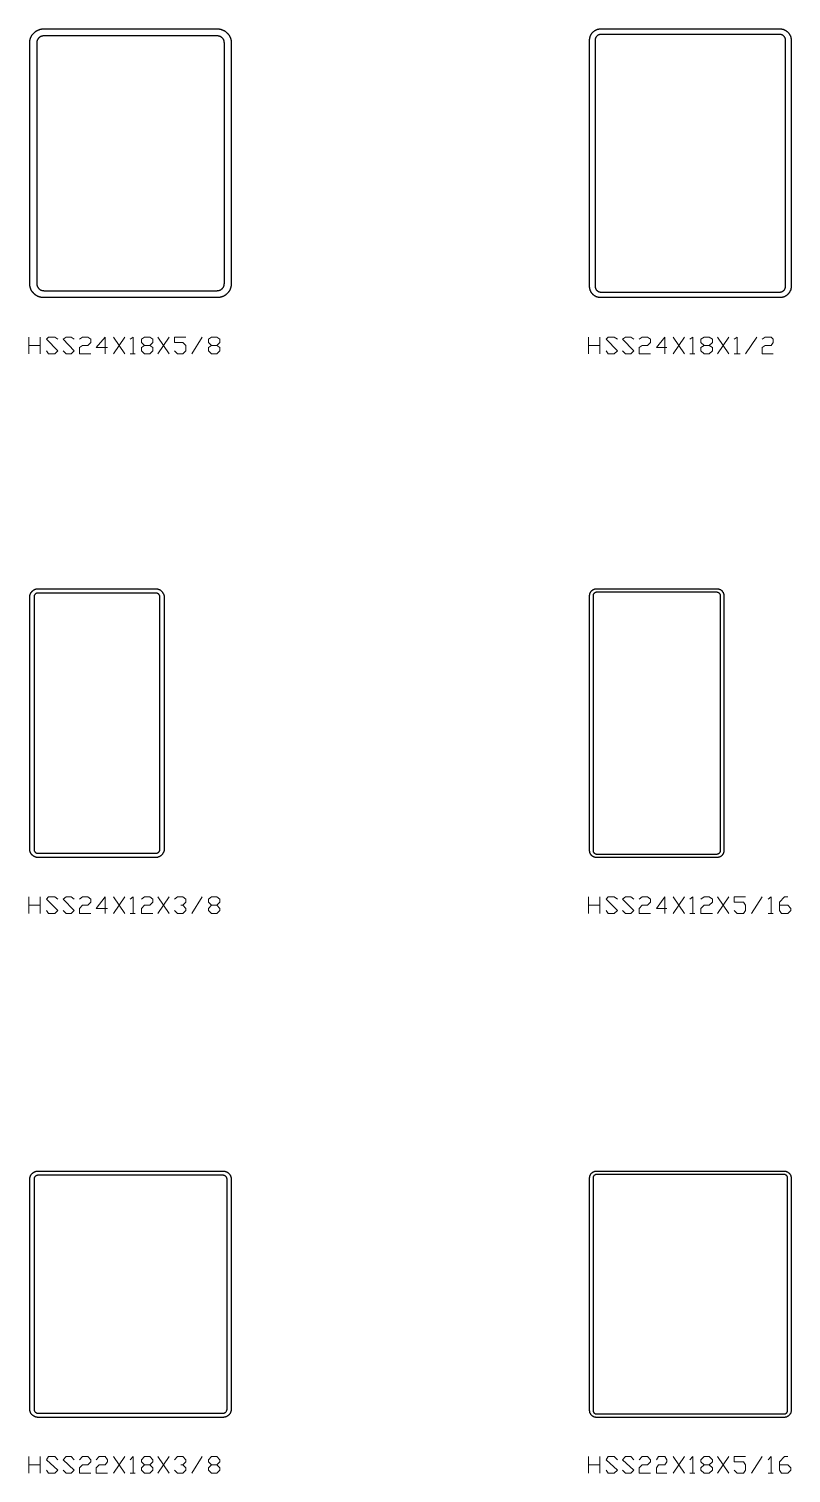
# Model space of a CAD drawing. Header units: inches. Extents: x 0 to 975, y -1305 to 34.
# Drawn here: x 749.9 to 818, y -105 to 24 of the extents above; entities that cross this region are included whole.
import ezdxf

# ---------------------------------------------------------------- set-up
doc = ezdxf.new("R2010")
doc.units = ezdxf.units.IN
doc.header["$MEASUREMENT"] = 0
doc.layers.add('AISC_STEEL', color=7, linetype='Continuous')

msp = doc.modelspace()

# ---------------------------------------------------------------- linework, layer by layer
at = {"color": 3, "lineweight": 0}
for p, q in [((749.92, -5.01), (749.92, -3.54)), ((750.94, -3.54), (750.94, -5.01)), ((757.48, -3.54), (758.5, -5.01)), ((757.48, -5.01), (758.5, -3.54)), ((761.45, -3.54), (762.46, -5.01)), ((761.45, -5.01), (762.46, -3.54)), ((764.49, -5.01), (765.41, -3.54)), ((799.9, -5.01), (799.9, -3.54)), ((800.92, -3.54), (800.92, -5.01)), ((807.47, -3.54), (808.48, -5.01)), ((807.47, -5.01), (808.48, -3.54)), ((811.43, -3.54), (812.44, -5.01)), ((811.43, -5.01), (812.44, -3.54)), ((813.92, -5.01), (814.93, -3.54)), ((749.92, -4.28), (750.94, -4.28)), ((758.96, -5.01), (759.42, -5.01)), ((799.9, -4.28), (800.92, -4.28)), ((808.94, -5.01), (809.4, -5.01)), ((812.91, -5.01), (813.46, -5.01)), ((749.92, -55), (749.92, -53.52)), ((750.94, -53.52), (750.94, -55)), ((757.48, -53.52), (758.5, -55)), ((757.48, -55), (758.5, -53.52)), ((761.45, -53.52), (762.46, -55)), ((761.45, -55), (762.46, -53.52)), ((764.49, -55), (765.41, -53.52)), ((799.9, -55), (799.9, -53.52)), ((800.92, -53.52), (800.92, -55)), ((807.47, -53.52), (808.48, -55)), ((807.47, -55), (808.48, -53.52)), ((811.43, -53.52), (812.44, -55)), ((811.43, -55), (812.44, -53.52)), ((814.47, -55), (815.4, -53.52)), ((749.92, -54.26), (750.94, -54.26)), ((758.96, -55), (759.42, -55)), ((799.9, -54.26), (800.92, -54.26)), ((808.94, -55), (809.4, -55)), ((815.95, -55), (816.41, -55)), ((749.92, -104.98), (749.92, -103.5)), ((749.92, -104.24), (750.94, -104.24)), ((750.94, -103.5), (750.94, -104.98)), ((757.48, -103.5), (758.5, -104.98)), ((757.48, -104.98), (758.5, -103.5)), ((761.45, -103.5), (762.46, -104.98)), ((761.45, -104.98), (762.46, -103.5)), ((764.49, -104.98), (765.41, -103.5)), ((799.9, -104.98), (799.9, -103.5)), ((799.9, -104.24), (800.92, -104.24)), ((800.92, -103.5), (800.92, -104.98)), ((807.47, -103.5), (808.48, -104.98)), ((807.47, -104.98), (808.48, -103.5)), ((811.43, -103.5), (812.44, -104.98)), ((811.43, -104.98), (812.44, -103.5)), ((814.47, -104.98), (815.4, -103.5)), ((758.96, -104.98), (759.42, -104.98)), ((808.94, -104.98), (809.4, -104.98)), ((815.95, -104.98), (816.41, -104.98))]:
    msp.add_line(p, q, dxfattribs=at)
for points in [[(751.49, -4.74), (751.67, -5.01), (752.23, -5.01), (752.5, -4.74), (751.49, -3.72), (751.67, -3.54), (752.23, -3.54), (752.5, -3.72)], [(752.97, -4.74), (753.24, -5.01), (753.7, -5.01), (753.98, -4.74), (752.97, -3.72), (753.24, -3.54), (753.7, -3.54), (753.98, -3.72)], [(754.44, -3.72), (754.72, -3.54), (755.18, -3.54), (755.45, -3.72), (755.45, -4), (755.18, -4.28), (754.72, -4.28), (754.44, -4.46), (754.44, -5.01), (755.45, -5.01)], [(756.93, -4.46), (755.92, -4.46), (756.75, -3.54), (756.75, -5.01)], [(758.96, -3.72), (759.24, -3.54), (759.24, -5.01)], [(760.71, -4.28), (760.99, -4.46), (760.99, -4.74), (760.71, -5.01), (760.25, -5.01), (759.97, -4.74), (759.97, -4.46), (760.25, -4.28), (760.71, -4.28), (760.99, -4), (760.99, -3.72), (760.71, -3.54), (760.25, -3.54), (759.97, -3.72), (759.97, -4), (760.25, -4.28)], [(762.92, -4.74), (763.2, -5.01), (763.66, -5.01), (763.94, -4.74), (763.94, -4.28), (763.66, -4), (762.92, -4), (762.92, -3.54), (763.94, -3.54)], [(766.71, -4.28), (766.98, -4.46), (766.98, -4.74), (766.71, -5.01), (766.24, -5.01), (765.97, -4.74), (765.97, -4.46), (766.24, -4.28), (766.71, -4.28), (766.98, -4), (766.98, -3.72), (766.71, -3.54), (766.24, -3.54), (765.97, -3.72), (765.97, -4), (766.24, -4.28)], [(801.47, -4.74), (801.66, -5.01), (802.21, -5.01), (802.49, -4.74), (801.47, -3.72), (801.66, -3.54), (802.21, -3.54), (802.49, -3.72)], [(802.95, -4.74), (803.22, -5.01), (803.68, -5.01), (803.96, -4.74), (802.95, -3.72), (803.22, -3.54), (803.68, -3.54), (803.96, -3.72)], [(804.42, -3.72), (804.7, -3.54), (805.16, -3.54), (805.44, -3.72), (805.44, -4), (805.16, -4.28), (804.7, -4.28), (804.42, -4.46), (804.42, -5.01), (805.44, -5.01)], [(806.91, -4.46), (805.99, -4.46), (806.73, -3.54), (806.73, -5.01)], [(808.94, -3.72), (809.22, -3.54), (809.22, -5.01)], [(810.69, -4.28), (810.97, -4.46), (810.97, -4.74), (810.69, -5.01), (810.23, -5.01), (809.95, -4.74), (809.95, -4.46), (810.23, -4.28), (810.69, -4.28), (810.97, -4), (810.97, -3.72), (810.69, -3.54), (810.23, -3.54), (809.95, -3.72), (809.95, -4), (810.23, -4.28)], [(812.91, -3.72), (813.18, -3.54), (813.18, -5.01)], [(815.4, -3.72), (815.67, -3.54), (816.23, -3.54), (816.41, -3.72), (816.41, -4), (816.23, -4.28), (815.67, -4.28), (815.4, -4.46), (815.4, -5.01), (816.41, -5.01)], [(751.49, -54.72), (751.67, -55), (752.23, -55), (752.5, -54.72), (751.49, -53.71), (751.67, -53.52), (752.23, -53.52), (752.5, -53.71)], [(752.97, -54.72), (753.24, -55), (753.7, -55), (753.98, -54.72), (752.97, -53.71), (753.24, -53.52), (753.7, -53.52), (753.98, -53.71)], [(754.44, -53.71), (754.72, -53.52), (755.18, -53.52), (755.45, -53.71), (755.45, -53.98), (755.18, -54.26), (754.72, -54.26), (754.44, -54.54), (754.44, -55), (755.45, -55)], [(756.93, -54.54), (755.92, -54.54), (756.75, -53.52), (756.75, -55)], [(758.96, -53.71), (759.24, -53.52), (759.24, -55)], [(759.97, -53.71), (760.25, -53.52), (760.71, -53.52), (760.99, -53.71), (760.99, -53.98), (760.71, -54.26), (760.25, -54.26), (759.97, -54.54), (759.97, -55), (760.99, -55)], [(762.92, -53.71), (763.2, -53.52), (763.66, -53.52), (763.94, -53.71), (763.94, -53.98), (763.66, -54.26), (763.48, -54.26)], [(766.71, -54.26), (766.98, -54.54), (766.98, -54.72), (766.71, -55), (766.24, -55), (765.97, -54.72), (765.97, -54.54), (766.24, -54.26), (766.71, -54.26), (766.98, -53.98), (766.98, -53.71), (766.71, -53.52), (766.24, -53.52), (765.97, -53.71), (765.97, -53.98), (766.24, -54.26)], [(801.47, -54.72), (801.66, -55), (802.21, -55), (802.49, -54.72), (801.47, -53.71), (801.66, -53.52), (802.21, -53.52), (802.49, -53.71)], [(802.95, -54.72), (803.22, -55), (803.68, -55), (803.96, -54.72), (802.95, -53.71), (803.22, -53.52), (803.68, -53.52), (803.96, -53.71)], [(804.42, -53.71), (804.7, -53.52), (805.16, -53.52), (805.44, -53.71), (805.44, -53.98), (805.16, -54.26), (804.7, -54.26), (804.42, -54.54), (804.42, -55), (805.44, -55)], [(806.91, -54.54), (805.99, -54.54), (806.73, -53.52), (806.73, -55)], [(808.94, -53.71), (809.22, -53.52), (809.22, -55)], [(809.95, -53.71), (810.23, -53.52), (810.69, -53.52), (810.97, -53.71), (810.97, -53.98), (810.69, -54.26), (810.23, -54.26), (809.95, -54.54), (809.95, -55), (810.97, -55)], [(812.91, -54.72), (813.18, -55), (813.74, -55), (813.92, -54.72), (813.92, -54.26), (813.74, -53.98), (812.91, -53.98), (812.91, -53.52), (813.92, -53.52)], [(815.95, -53.71), (816.23, -53.52), (816.23, -55)], [(816.96, -54.26), (817.7, -54.26), (817.98, -54.54), (817.98, -54.72), (817.7, -55), (817.15, -55), (816.96, -54.72), (816.96, -53.98), (817.42, -53.52), (817.7, -53.52)], [(763.66, -54.26), (763.94, -54.54), (763.94, -54.72), (763.66, -55), (763.2, -55), (762.92, -54.72)], [(751.49, -104.7), (751.67, -104.98), (752.23, -104.98), (752.5, -104.7), (751.49, -103.78), (751.67, -103.5), (752.23, -103.5), (752.5, -103.78)], [(752.97, -104.7), (753.24, -104.98), (753.7, -104.98), (753.98, -104.7), (752.97, -103.78), (753.24, -103.5), (753.7, -103.5), (753.98, -103.78)], [(754.44, -103.78), (754.72, -103.5), (755.18, -103.5), (755.45, -103.78), (755.45, -103.96), (755.18, -104.24), (754.72, -104.24), (754.44, -104.52), (754.44, -104.98), (755.45, -104.98)], [(755.92, -103.78), (756.19, -103.5), (756.75, -103.5), (756.93, -103.78), (756.93, -103.96), (756.75, -104.24), (756.19, -104.24), (755.92, -104.52), (755.92, -104.98), (756.93, -104.98)], [(758.96, -103.78), (759.24, -103.5), (759.24, -104.98)], [(760.71, -104.24), (760.99, -104.52), (760.99, -104.7), (760.71, -104.98), (760.25, -104.98), (759.97, -104.7), (759.97, -104.52), (760.25, -104.24), (760.71, -104.24), (760.99, -103.96), (760.99, -103.78), (760.71, -103.5), (760.25, -103.5), (759.97, -103.78), (759.97, -103.96), (760.25, -104.24)], [(762.92, -103.78), (763.2, -103.5), (763.66, -103.5), (763.94, -103.78), (763.94, -103.96), (763.66, -104.24), (763.48, -104.24)], [(763.66, -104.24), (763.94, -104.52), (763.94, -104.7), (763.66, -104.98), (763.2, -104.98), (762.92, -104.7)], [(766.71, -104.24), (766.98, -104.52), (766.98, -104.7), (766.71, -104.98), (766.24, -104.98), (765.97, -104.7), (765.97, -104.52), (766.24, -104.24), (766.71, -104.24), (766.98, -103.96), (766.98, -103.78), (766.71, -103.5), (766.24, -103.5), (765.97, -103.78), (765.97, -103.96), (766.24, -104.24)], [(801.47, -104.7), (801.66, -104.98), (802.21, -104.98), (802.49, -104.7), (801.47, -103.78), (801.66, -103.5), (802.21, -103.5), (802.49, -103.78)], [(802.95, -104.7), (803.22, -104.98), (803.68, -104.98), (803.96, -104.7), (802.95, -103.78), (803.22, -103.5), (803.68, -103.5), (803.96, -103.78)], [(804.42, -103.78), (804.7, -103.5), (805.16, -103.5), (805.44, -103.78), (805.44, -103.96), (805.16, -104.24), (804.7, -104.24), (804.42, -104.52), (804.42, -104.98), (805.44, -104.98)], [(805.99, -103.78), (806.17, -103.5), (806.73, -103.5), (806.91, -103.78), (806.91, -103.96), (806.73, -104.24), (806.17, -104.24), (805.99, -104.52), (805.99, -104.98), (806.91, -104.98)], [(808.94, -103.78), (809.22, -103.5), (809.22, -104.98)], [(810.69, -104.24), (810.97, -104.52), (810.97, -104.7), (810.69, -104.98), (810.23, -104.98), (809.95, -104.7), (809.95, -104.52), (810.23, -104.24), (810.69, -104.24), (810.97, -103.96), (810.97, -103.78), (810.69, -103.5), (810.23, -103.5), (809.95, -103.78), (809.95, -103.96), (810.23, -104.24)], [(812.91, -104.7), (813.18, -104.98), (813.74, -104.98), (813.92, -104.7), (813.92, -104.24), (813.74, -103.96), (812.91, -103.96), (812.91, -103.5), (813.92, -103.5)], [(815.95, -103.78), (816.23, -103.5), (816.23, -104.98)], [(816.96, -104.24), (817.7, -104.24), (817.98, -104.52), (817.98, -104.7), (817.7, -104.98), (817.15, -104.98), (816.96, -104.7), (816.96, -103.96), (817.42, -103.5), (817.7, -103.5)]]:
    msp.add_lwpolyline(points, dxfattribs=at)
at = {"layer": 'AISC_STEEL'}
for points in [[(766.75, 24), (766.78, 24), (766.81, 24), (766.84, 24), (766.87, 23.99), (766.9, 23.99), (766.93, 23.99), (766.96, 23.98), (766.99, 23.98), (767.02, 23.97), (767.04, 23.96), (767.07, 23.96), (767.1, 23.95), (767.13, 23.94), (767.16, 23.93), (767.19, 23.92), (767.21, 23.91), (767.24, 23.9), (767.27, 23.89), (767.3, 23.87), (767.32, 23.86), (767.35, 23.85), (767.38, 23.83), (767.4, 23.82), (767.43, 23.8), (767.45, 23.79), (767.48, 23.77), (767.5, 23.75), (767.52, 23.73), (767.55, 23.71), (767.57, 23.69), (767.59, 23.67), (767.61, 23.65), (767.63, 23.63), (767.65, 23.61), (767.67, 23.59), (767.69, 23.57), (767.71, 23.55), (767.73, 23.52), (767.75, 23.5), (767.77, 23.48), (767.79, 23.45), (767.8, 23.43), (767.82, 23.4), (767.83, 23.38), (767.85, 23.35), (767.86, 23.32), (767.87, 23.3), (767.89, 23.27), (767.9, 23.24), (767.91, 23.21), (767.92, 23.19), (767.93, 23.16), (767.94, 23.13), (767.95, 23.1), (767.96, 23.07), (767.96, 23.04), (767.97, 23.02), (767.98, 22.99), (767.98, 22.96), (767.99, 22.93), (767.99, 22.9), (767.99, 22.87), (768, 22.84), (768, 22.81), (768, 22.78), (768, 22.75), (768, 1.25), (768, 1.22), (768, 1.19), (768, 1.16), (767.99, 1.13), (767.99, 1.1), (767.99, 1.07), (767.98, 1.04), (767.98, 1.01), (767.97, 0.98), (767.96, 0.96), (767.96, 0.93), (767.95, 0.9), (767.94, 0.87), (767.93, 0.84), (767.92, 0.81), (767.91, 0.79), (767.9, 0.76), (767.89, 0.73), (767.87, 0.7), (767.86, 0.68), (767.85, 0.65), (767.83, 0.62), (767.82, 0.6), (767.8, 0.57), (767.79, 0.55), (767.77, 0.52), (767.75, 0.5), (767.73, 0.48), (767.71, 0.45), (767.69, 0.43), (767.67, 0.41), (767.65, 0.39), (767.63, 0.37), (767.61, 0.35), (767.59, 0.33), (767.57, 0.31), (767.55, 0.29), (767.52, 0.27), (767.5, 0.25), (767.48, 0.23), (767.45, 0.21), (767.43, 0.2), (767.4, 0.18), (767.38, 0.17), (767.35, 0.15), (767.32, 0.14), (767.3, 0.13), (767.27, 0.11), (767.24, 0.1), (767.21, 0.09), (767.19, 0.08), (767.16, 0.07), (767.13, 0.06), (767.1, 0.05), (767.07, 0.04), (767.04, 0.04), (767.02, 0.03), (766.99, 0.02), (766.96, 0.02), (766.93, 0.01), (766.9, 0.01), (766.87, 0.01), (766.84, 0), (766.81, 0), (766.78, 0), (766.75, 0), (751.25, 0), (751.22, 0), (751.19, 0), (751.16, 0), (751.13, 0.01), (751.1, 0.01), (751.07, 0.01), (751.04, 0.02), (751.01, 0.02), (750.98, 0.03), (750.96, 0.04), (750.93, 0.04), (750.9, 0.05), (750.87, 0.06), (750.84, 0.07), (750.81, 0.08), (750.79, 0.09), (750.76, 0.1), (750.73, 0.11), (750.7, 0.13), (750.68, 0.14), (750.65, 0.15), (750.62, 0.17), (750.6, 0.18), (750.57, 0.2), (750.55, 0.21), (750.52, 0.23), (750.5, 0.25), (750.48, 0.27), (750.45, 0.29), (750.43, 0.31), (750.41, 0.33), (750.39, 0.35), (750.37, 0.37), (750.35, 0.39), (750.33, 0.41), (750.31, 0.43), (750.29, 0.45), (750.27, 0.48), (750.25, 0.5), (750.23, 0.52), (750.21, 0.55), (750.2, 0.57), (750.18, 0.6), (750.17, 0.62), (750.15, 0.65), (750.14, 0.68), (750.13, 0.7), (750.11, 0.73), (750.1, 0.76), (750.09, 0.79), (750.08, 0.81), (750.07, 0.84), (750.06, 0.87), (750.05, 0.9), (750.04, 0.93), (750.04, 0.96), (750.03, 0.98), (750.02, 1.01), (750.02, 1.04), (750.01, 1.07), (750.01, 1.1), (750.01, 1.13), (750, 1.16), (750, 1.19), (750, 1.22), (750, 1.25), (750, 22.75), (750, 22.78), (750, 22.81), (750, 22.84), (750.01, 22.87), (750.01, 22.9), (750.01, 22.93), (750.02, 22.96), (750.02, 22.99), (750.03, 23.02), (750.04, 23.04), (750.04, 23.07), (750.05, 23.1), (750.06, 23.13), (750.07, 23.16), (750.08, 23.19), (750.09, 23.21), (750.1, 23.24), (750.11, 23.27), (750.13, 23.3), (750.14, 23.32), (750.15, 23.35), (750.17, 23.38), (750.18, 23.4), (750.2, 23.43), (750.21, 23.45), (750.23, 23.48), (750.25, 23.5), (750.27, 23.52), (750.29, 23.55), (750.31, 23.57), (750.33, 23.59), (750.35, 23.61), (750.37, 23.63), (750.39, 23.65), (750.41, 23.67), (750.43, 23.69), (750.45, 23.71), (750.48, 23.73), (750.5, 23.75), (750.52, 23.77), (750.55, 23.79), (750.57, 23.8), (750.6, 23.82), (750.62, 23.83), (750.65, 23.85), (750.68, 23.86), (750.7, 23.87), (750.73, 23.89), (750.76, 23.9), (750.79, 23.91), (750.81, 23.92), (750.84, 23.93), (750.87, 23.94), (750.9, 23.95), (750.93, 23.96), (750.96, 23.96), (750.98, 23.97), (751.01, 23.98), (751.04, 23.98), (751.07, 23.99), (751.1, 23.99), (751.13, 23.99), (751.16, 24), (751.19, 24), (751.22, 24), (751.25, 24)], [(751.25, 23.38), (751.22, 23.37), (751.19, 23.37), (751.16, 23.37), (751.13, 23.36), (751.1, 23.36), (751.07, 23.35), (751.05, 23.34), (751.02, 23.33), (750.99, 23.32), (750.96, 23.31), (750.94, 23.29), (750.91, 23.28), (750.89, 23.26), (750.86, 23.24), (750.84, 23.22), (750.82, 23.2), (750.8, 23.18), (750.78, 23.16), (750.76, 23.14), (750.74, 23.11), (750.72, 23.09), (750.71, 23.06), (750.69, 23.04), (750.68, 23.01), (750.67, 22.98), (750.66, 22.95), (750.65, 22.93), (750.64, 22.9), (750.64, 22.87), (750.63, 22.84), (750.63, 22.81), (750.63, 22.78), (750.62, 22.75), (750.62, 1.25), (750.63, 1.22), (750.63, 1.19), (750.63, 1.16), (750.64, 1.13), (750.64, 1.1), (750.65, 1.07), (750.66, 1.05), (750.67, 1.02), (750.68, 0.99), (750.69, 0.96), (750.71, 0.94), (750.72, 0.91), (750.74, 0.89), (750.76, 0.86), (750.78, 0.84), (750.8, 0.82), (750.82, 0.8), (750.84, 0.78), (750.86, 0.76), (750.89, 0.74), (750.91, 0.72), (750.94, 0.71), (750.96, 0.69), (750.99, 0.68), (751.02, 0.67), (751.05, 0.66), (751.07, 0.65), (751.1, 0.64), (751.13, 0.64), (751.16, 0.63), (751.19, 0.63), (751.22, 0.63), (751.25, 0.62), (766.75, 0.62), (766.78, 0.63), (766.81, 0.63), (766.84, 0.63), (766.87, 0.64), (766.9, 0.64), (766.93, 0.65), (766.95, 0.66), (766.98, 0.67), (767.01, 0.68), (767.04, 0.69), (767.06, 0.71), (767.09, 0.72), (767.11, 0.74), (767.14, 0.76), (767.16, 0.78), (767.18, 0.8), (767.2, 0.82), (767.22, 0.84), (767.24, 0.86), (767.26, 0.89), (767.28, 0.91), (767.29, 0.94), (767.31, 0.96), (767.32, 0.99), (767.33, 1.02), (767.34, 1.05), (767.35, 1.07), (767.36, 1.1), (767.36, 1.13), (767.37, 1.16), (767.37, 1.19), (767.37, 1.22), (767.38, 1.25), (767.38, 22.75), (767.37, 22.78), (767.37, 22.81), (767.37, 22.84), (767.36, 22.87), (767.36, 22.9), (767.35, 22.93), (767.34, 22.95), (767.33, 22.98), (767.32, 23.01), (767.31, 23.04), (767.29, 23.06), (767.28, 23.09), (767.26, 23.11), (767.24, 23.14), (767.22, 23.16), (767.2, 23.18), (767.18, 23.2), (767.16, 23.22), (767.14, 23.24), (767.11, 23.26), (767.09, 23.28), (767.06, 23.29), (767.04, 23.31), (767.01, 23.32), (766.98, 23.33), (766.95, 23.34), (766.93, 23.35), (766.9, 23.36), (766.87, 23.36), (766.84, 23.37), (766.81, 23.37), (766.78, 23.37), (766.75, 23.38)], [(817, 24), (817.03, 24), (817.06, 24), (817.09, 24), (817.12, 23.99), (817.15, 23.99), (817.18, 23.98), (817.21, 23.98), (817.23, 23.97), (817.26, 23.96), (817.29, 23.96), (817.32, 23.95), (817.35, 23.94), (817.38, 23.93), (817.4, 23.92), (817.43, 23.9), (817.46, 23.89), (817.48, 23.88), (817.51, 23.86), (817.53, 23.85), (817.56, 23.83), (817.58, 23.81), (817.61, 23.79), (817.63, 23.78), (817.65, 23.76), (817.67, 23.74), (817.7, 23.72), (817.72, 23.7), (817.74, 23.67), (817.76, 23.65), (817.78, 23.63), (817.79, 23.61), (817.81, 23.58), (817.83, 23.56), (817.85, 23.53), (817.86, 23.51), (817.88, 23.48), (817.89, 23.46), (817.9, 23.43), (817.92, 23.4), (817.93, 23.38), (817.94, 23.35), (817.95, 23.32), (817.96, 23.29), (817.96, 23.26), (817.97, 23.23), (817.98, 23.21), (817.98, 23.18), (817.99, 23.15), (817.99, 23.12), (818, 23.09), (818, 23.06), (818, 23.03), (818, 23), (818, 1), (818, 0.97), (818, 0.94), (818, 0.91), (817.99, 0.88), (817.99, 0.85), (817.98, 0.82), (817.98, 0.79), (817.97, 0.77), (817.96, 0.74), (817.96, 0.71), (817.95, 0.68), (817.94, 0.65), (817.93, 0.62), (817.92, 0.6), (817.9, 0.57), (817.89, 0.54), (817.88, 0.52), (817.86, 0.49), (817.85, 0.47), (817.83, 0.44), (817.81, 0.42), (817.79, 0.39), (817.78, 0.37), (817.76, 0.35), (817.74, 0.33), (817.72, 0.3), (817.7, 0.28), (817.67, 0.26), (817.65, 0.24), (817.63, 0.22), (817.61, 0.21), (817.58, 0.19), (817.56, 0.17), (817.53, 0.15), (817.51, 0.14), (817.48, 0.12), (817.46, 0.11), (817.43, 0.1), (817.4, 0.08), (817.38, 0.07), (817.35, 0.06), (817.32, 0.05), (817.29, 0.04), (817.26, 0.04), (817.23, 0.03), (817.21, 0.02), (817.18, 0.02), (817.15, 0.01), (817.12, 0.01), (817.09, 0), (817.06, 0), (817.03, 0), (817, 0), (801, 0), (800.97, 0), (800.94, 0), (800.91, 0), (800.88, 0.01), (800.85, 0.01), (800.82, 0.02), (800.79, 0.02), (800.77, 0.03), (800.74, 0.04), (800.71, 0.04), (800.68, 0.05), (800.65, 0.06), (800.62, 0.07), (800.6, 0.08), (800.57, 0.1), (800.54, 0.11), (800.52, 0.12), (800.49, 0.14), (800.47, 0.15), (800.44, 0.17), (800.42, 0.19), (800.39, 0.21), (800.37, 0.22), (800.35, 0.24), (800.33, 0.26), (800.3, 0.28), (800.28, 0.3), (800.26, 0.33), (800.24, 0.35), (800.22, 0.37), (800.21, 0.39), (800.19, 0.42), (800.17, 0.44), (800.15, 0.47), (800.14, 0.49), (800.12, 0.52), (800.11, 0.54), (800.1, 0.57), (800.08, 0.6), (800.07, 0.62), (800.06, 0.65), (800.05, 0.68), (800.04, 0.71), (800.04, 0.74), (800.03, 0.77), (800.02, 0.79), (800.02, 0.82), (800.01, 0.85), (800.01, 0.88), (800, 0.91), (800, 0.94), (800, 0.97), (800, 1), (800, 23), (800, 23.03), (800, 23.06), (800, 23.09), (800.01, 23.12), (800.01, 23.15), (800.02, 23.18), (800.02, 23.21), (800.03, 23.23), (800.04, 23.26), (800.04, 23.29), (800.05, 23.32), (800.06, 23.35), (800.07, 23.38), (800.08, 23.4), (800.1, 23.43), (800.11, 23.46), (800.12, 23.48), (800.14, 23.51), (800.15, 23.53), (800.17, 23.56), (800.19, 23.58), (800.21, 23.61), (800.22, 23.63), (800.24, 23.65), (800.26, 23.67), (800.28, 23.7), (800.3, 23.72), (800.33, 23.74), (800.35, 23.76), (800.37, 23.78), (800.39, 23.79), (800.42, 23.81), (800.44, 23.83), (800.47, 23.85), (800.49, 23.86), (800.52, 23.88), (800.54, 23.89), (800.57, 23.9), (800.6, 23.92), (800.62, 23.93), (800.65, 23.94), (800.68, 23.95), (800.71, 23.96), (800.74, 23.96), (800.77, 23.97), (800.79, 23.98), (800.82, 23.98), (800.85, 23.99), (800.88, 23.99), (800.91, 24), (800.94, 24), (800.97, 24), (801, 24)], [(801, 23.5), (800.97, 23.5), (800.94, 23.5), (800.91, 23.49), (800.88, 23.49), (800.86, 23.48), (800.83, 23.47), (800.8, 23.46), (800.78, 23.45), (800.75, 23.43), (800.73, 23.42), (800.7, 23.4), (800.68, 23.38), (800.66, 23.36), (800.64, 23.34), (800.62, 23.32), (800.6, 23.3), (800.58, 23.27), (800.57, 23.25), (800.55, 23.22), (800.54, 23.2), (800.53, 23.17), (800.52, 23.14), (800.51, 23.12), (800.51, 23.09), (800.5, 23.06), (800.5, 23.03), (800.5, 23), (800.5, 1), (800.5, 0.97), (800.5, 0.94), (800.51, 0.91), (800.51, 0.88), (800.52, 0.86), (800.53, 0.83), (800.54, 0.8), (800.55, 0.78), (800.57, 0.75), (800.58, 0.73), (800.6, 0.7), (800.62, 0.68), (800.64, 0.66), (800.66, 0.64), (800.68, 0.62), (800.7, 0.6), (800.73, 0.58), (800.75, 0.57), (800.78, 0.55), (800.8, 0.54), (800.83, 0.53), (800.86, 0.52), (800.88, 0.51), (800.91, 0.51), (800.94, 0.5), (800.97, 0.5), (801, 0.5), (817, 0.5), (817.03, 0.5), (817.06, 0.5), (817.09, 0.51), (817.12, 0.51), (817.14, 0.52), (817.17, 0.53), (817.2, 0.54), (817.22, 0.55), (817.25, 0.57), (817.27, 0.58), (817.3, 0.6), (817.32, 0.62), (817.34, 0.64), (817.36, 0.66), (817.38, 0.68), (817.4, 0.7), (817.42, 0.73), (817.43, 0.75), (817.45, 0.78), (817.46, 0.8), (817.47, 0.83), (817.48, 0.86), (817.49, 0.88), (817.49, 0.91), (817.5, 0.94), (817.5, 0.97), (817.5, 1), (817.5, 23), (817.5, 23.03), (817.5, 23.06), (817.49, 23.09), (817.49, 23.12), (817.48, 23.14), (817.47, 23.17), (817.46, 23.2), (817.45, 23.22), (817.43, 23.25), (817.42, 23.27), (817.4, 23.3), (817.38, 23.32), (817.36, 23.34), (817.34, 23.36), (817.32, 23.38), (817.3, 23.4), (817.27, 23.42), (817.25, 23.43), (817.22, 23.45), (817.2, 23.46), (817.17, 23.47), (817.14, 23.48), (817.12, 23.49), (817.09, 23.49), (817.06, 23.5), (817.03, 23.5), (817, 23.5)], [(761.25, -26), (761.28, -26), (761.31, -26), (761.34, -26.01), (761.37, -26.01), (761.4, -26.01), (761.43, -26.02), (761.45, -26.03), (761.48, -26.04), (761.51, -26.05), (761.54, -26.06), (761.56, -26.07), (761.59, -26.08), (761.62, -26.1), (761.64, -26.11), (761.67, -26.13), (761.69, -26.14), (761.71, -26.16), (761.74, -26.18), (761.76, -26.2), (761.78, -26.22), (761.8, -26.24), (761.82, -26.26), (761.84, -26.29), (761.86, -26.31), (761.87, -26.33), (761.89, -26.36), (761.9, -26.38), (761.92, -26.41), (761.93, -26.44), (761.94, -26.46), (761.95, -26.49), (761.96, -26.52), (761.97, -26.55), (761.98, -26.57), (761.99, -26.6), (761.99, -26.63), (761.99, -26.66), (762, -26.69), (762, -26.72), (762, -26.75), (762, -49.25), (762, -49.28), (762, -49.31), (761.99, -49.34), (761.99, -49.37), (761.99, -49.4), (761.98, -49.43), (761.97, -49.45), (761.96, -49.48), (761.95, -49.51), (761.94, -49.54), (761.93, -49.56), (761.92, -49.59), (761.9, -49.62), (761.89, -49.64), (761.87, -49.67), (761.86, -49.69), (761.84, -49.71), (761.82, -49.74), (761.8, -49.76), (761.78, -49.78), (761.76, -49.8), (761.74, -49.82), (761.71, -49.84), (761.69, -49.86), (761.67, -49.87), (761.64, -49.89), (761.62, -49.9), (761.59, -49.92), (761.56, -49.93), (761.54, -49.94), (761.51, -49.95), (761.48, -49.96), (761.45, -49.97), (761.43, -49.98), (761.4, -49.99), (761.37, -49.99), (761.34, -49.99), (761.31, -50), (761.28, -50), (761.25, -50), (750.75, -50), (750.72, -50), (750.69, -50), (750.66, -49.99), (750.63, -49.99), (750.6, -49.99), (750.57, -49.98), (750.55, -49.97), (750.52, -49.96), (750.49, -49.95), (750.46, -49.94), (750.44, -49.93), (750.41, -49.92), (750.38, -49.9), (750.36, -49.89), (750.33, -49.87), (750.31, -49.86), (750.29, -49.84), (750.26, -49.82), (750.24, -49.8), (750.22, -49.78), (750.2, -49.76), (750.18, -49.74), (750.16, -49.71), (750.14, -49.69), (750.13, -49.67), (750.11, -49.64), (750.1, -49.62), (750.08, -49.59), (750.07, -49.56), (750.06, -49.54), (750.05, -49.51), (750.04, -49.48), (750.03, -49.45), (750.02, -49.43), (750.01, -49.4), (750.01, -49.37), (750.01, -49.34), (750, -49.31), (750, -49.28), (750, -49.25), (750, -26.75), (750, -26.72), (750, -26.69), (750.01, -26.66), (750.01, -26.63), (750.01, -26.6), (750.02, -26.57), (750.03, -26.55), (750.04, -26.52), (750.05, -26.49), (750.06, -26.46), (750.07, -26.44), (750.08, -26.41), (750.1, -26.38), (750.11, -26.36), (750.13, -26.33), (750.14, -26.31), (750.16, -26.29), (750.18, -26.26), (750.2, -26.24), (750.22, -26.22), (750.24, -26.2), (750.26, -26.18), (750.29, -26.16), (750.31, -26.14), (750.33, -26.13), (750.36, -26.11), (750.38, -26.1), (750.41, -26.08), (750.44, -26.07), (750.46, -26.06), (750.49, -26.05), (750.52, -26.04), (750.55, -26.03), (750.57, -26.02), (750.6, -26.01), (750.63, -26.01), (750.66, -26.01), (750.69, -26), (750.72, -26), (750.75, -26)], [(750.75, -26.38), (750.72, -26.38), (750.69, -26.38), (750.66, -26.39), (750.63, -26.39), (750.61, -26.4), (750.58, -26.42), (750.55, -26.43), (750.53, -26.45), (750.51, -26.46), (750.48, -26.48), (750.46, -26.51), (750.45, -26.53), (750.43, -26.55), (750.42, -26.58), (750.4, -26.61), (750.39, -26.63), (750.39, -26.66), (750.38, -26.69), (750.38, -26.72), (750.38, -26.75), (750.38, -49.25), (750.38, -49.28), (750.38, -49.31), (750.39, -49.34), (750.39, -49.37), (750.4, -49.39), (750.42, -49.42), (750.43, -49.45), (750.45, -49.47), (750.46, -49.49), (750.48, -49.52), (750.51, -49.54), (750.53, -49.55), (750.55, -49.57), (750.58, -49.58), (750.61, -49.6), (750.63, -49.61), (750.66, -49.61), (750.69, -49.62), (750.72, -49.62), (750.75, -49.62), (761.25, -49.62), (761.28, -49.62), (761.31, -49.62), (761.34, -49.61), (761.37, -49.61), (761.39, -49.6), (761.42, -49.58), (761.45, -49.57), (761.47, -49.55), (761.49, -49.54), (761.52, -49.52), (761.54, -49.49), (761.55, -49.47), (761.57, -49.45), (761.58, -49.42), (761.6, -49.39), (761.61, -49.37), (761.61, -49.34), (761.62, -49.31), (761.62, -49.28), (761.62, -49.25), (761.62, -26.75), (761.62, -26.72), (761.62, -26.69), (761.61, -26.66), (761.61, -26.63), (761.6, -26.61), (761.58, -26.58), (761.57, -26.55), (761.55, -26.53), (761.54, -26.51), (761.52, -26.48), (761.49, -26.46), (761.47, -26.45), (761.45, -26.43), (761.42, -26.42), (761.39, -26.4), (761.37, -26.39), (761.34, -26.39), (761.31, -26.38), (761.28, -26.38), (761.25, -26.38)], [(811.38, -26), (811.4, -26), (811.43, -26), (811.46, -26.01), (811.49, -26.01), (811.52, -26.02), (811.55, -26.03), (811.58, -26.03), (811.61, -26.04), (811.63, -26.06), (811.66, -26.07), (811.69, -26.08), (811.71, -26.1), (811.74, -26.12), (811.76, -26.13), (811.78, -26.15), (811.81, -26.17), (811.83, -26.19), (811.85, -26.22), (811.87, -26.24), (811.88, -26.26), (811.9, -26.29), (811.92, -26.31), (811.93, -26.34), (811.94, -26.37), (811.96, -26.39), (811.97, -26.42), (811.97, -26.45), (811.98, -26.48), (811.99, -26.51), (811.99, -26.54), (812, -26.57), (812, -26.6), (812, -26.62), (812, -49.38), (812, -49.4), (812, -49.43), (811.99, -49.46), (811.99, -49.49), (811.98, -49.52), (811.97, -49.55), (811.97, -49.58), (811.96, -49.61), (811.94, -49.63), (811.93, -49.66), (811.92, -49.69), (811.9, -49.71), (811.88, -49.74), (811.87, -49.76), (811.85, -49.78), (811.83, -49.81), (811.81, -49.83), (811.78, -49.85), (811.76, -49.87), (811.74, -49.88), (811.71, -49.9), (811.69, -49.92), (811.66, -49.93), (811.63, -49.94), (811.61, -49.96), (811.58, -49.97), (811.55, -49.97), (811.52, -49.98), (811.49, -49.99), (811.46, -49.99), (811.43, -50), (811.4, -50), (811.38, -50), (800.62, -50), (800.6, -50), (800.57, -50), (800.54, -49.99), (800.51, -49.99), (800.48, -49.98), (800.45, -49.97), (800.42, -49.97), (800.39, -49.96), (800.37, -49.94), (800.34, -49.93), (800.31, -49.92), (800.29, -49.9), (800.26, -49.88), (800.24, -49.87), (800.22, -49.85), (800.19, -49.83), (800.17, -49.81), (800.15, -49.78), (800.13, -49.76), (800.12, -49.74), (800.1, -49.71), (800.08, -49.69), (800.07, -49.66), (800.06, -49.63), (800.04, -49.61), (800.03, -49.58), (800.03, -49.55), (800.02, -49.52), (800.01, -49.49), (800.01, -49.46), (800, -49.43), (800, -49.4), (800, -49.38), (800, -26.62), (800, -26.6), (800, -26.57), (800.01, -26.54), (800.01, -26.51), (800.02, -26.48), (800.03, -26.45), (800.03, -26.42), (800.04, -26.39), (800.06, -26.37), (800.07, -26.34), (800.08, -26.31), (800.1, -26.29), (800.12, -26.26), (800.13, -26.24), (800.15, -26.22), (800.17, -26.19), (800.19, -26.17), (800.22, -26.15), (800.24, -26.13), (800.26, -26.12), (800.29, -26.1), (800.31, -26.08), (800.34, -26.07), (800.37, -26.06), (800.39, -26.04), (800.42, -26.03), (800.45, -26.03), (800.48, -26.02), (800.51, -26.01), (800.54, -26.01), (800.57, -26), (800.6, -26), (800.62, -26)], [(800.62, -26.31), (800.6, -26.31), (800.57, -26.32), (800.54, -26.32), (800.51, -26.33), (800.49, -26.35), (800.46, -26.36), (800.44, -26.38), (800.41, -26.39), (800.39, -26.41), (800.38, -26.44), (800.36, -26.46), (800.35, -26.49), (800.33, -26.51), (800.32, -26.54), (800.32, -26.57), (800.31, -26.6), (800.31, -26.62), (800.31, -49.38), (800.31, -49.4), (800.32, -49.43), (800.32, -49.46), (800.33, -49.49), (800.35, -49.51), (800.36, -49.54), (800.38, -49.56), (800.39, -49.59), (800.41, -49.61), (800.44, -49.62), (800.46, -49.64), (800.49, -49.65), (800.51, -49.67), (800.54, -49.68), (800.57, -49.68), (800.6, -49.69), (800.62, -49.69), (811.38, -49.69), (811.4, -49.69), (811.43, -49.68), (811.46, -49.68), (811.49, -49.67), (811.51, -49.65), (811.54, -49.64), (811.56, -49.62), (811.59, -49.61), (811.61, -49.59), (811.62, -49.56), (811.64, -49.54), (811.65, -49.51), (811.67, -49.49), (811.68, -49.46), (811.68, -49.43), (811.69, -49.4), (811.69, -49.38), (811.69, -26.62), (811.69, -26.6), (811.68, -26.57), (811.68, -26.54), (811.67, -26.51), (811.65, -26.49), (811.64, -26.46), (811.62, -26.44), (811.61, -26.41), (811.59, -26.39), (811.56, -26.38), (811.54, -26.36), (811.51, -26.35), (811.49, -26.33), (811.46, -26.32), (811.43, -26.32), (811.4, -26.31), (811.38, -26.31)], [(767.25, -78), (767.28, -78), (767.31, -78), (767.34, -78.01), (767.37, -78.01), (767.4, -78.01), (767.43, -78.02), (767.45, -78.03), (767.48, -78.04), (767.51, -78.05), (767.54, -78.06), (767.56, -78.07), (767.59, -78.08), (767.62, -78.1), (767.64, -78.11), (767.67, -78.13), (767.69, -78.14), (767.71, -78.16), (767.74, -78.18), (767.76, -78.2), (767.78, -78.22), (767.8, -78.24), (767.82, -78.26), (767.84, -78.29), (767.86, -78.31), (767.87, -78.33), (767.89, -78.36), (767.9, -78.38), (767.92, -78.41), (767.93, -78.44), (767.94, -78.46), (767.95, -78.49), (767.96, -78.52), (767.97, -78.55), (767.98, -78.57), (767.99, -78.6), (767.99, -78.63), (767.99, -78.66), (768, -78.69), (768, -78.72), (768, -78.75), (768, -99.25), (768, -99.28), (768, -99.31), (767.99, -99.34), (767.99, -99.37), (767.99, -99.4), (767.98, -99.43), (767.97, -99.45), (767.96, -99.48), (767.95, -99.51), (767.94, -99.54), (767.93, -99.56), (767.92, -99.59), (767.9, -99.62), (767.89, -99.64), (767.87, -99.67), (767.86, -99.69), (767.84, -99.71), (767.82, -99.74), (767.8, -99.76), (767.78, -99.78), (767.76, -99.8), (767.74, -99.82), (767.71, -99.84), (767.69, -99.86), (767.67, -99.87), (767.64, -99.89), (767.62, -99.9), (767.59, -99.92), (767.56, -99.93), (767.54, -99.94), (767.51, -99.95), (767.48, -99.96), (767.45, -99.97), (767.43, -99.98), (767.4, -99.99), (767.37, -99.99), (767.34, -99.99), (767.31, -100), (767.28, -100), (767.25, -100), (750.75, -100), (750.72, -100), (750.69, -100), (750.66, -99.99), (750.63, -99.99), (750.6, -99.99), (750.57, -99.98), (750.55, -99.97), (750.52, -99.96), (750.49, -99.95), (750.46, -99.94), (750.44, -99.93), (750.41, -99.92), (750.38, -99.9), (750.36, -99.89), (750.33, -99.87), (750.31, -99.86), (750.29, -99.84), (750.26, -99.82), (750.24, -99.8), (750.22, -99.78), (750.2, -99.76), (750.18, -99.74), (750.16, -99.71), (750.14, -99.69), (750.13, -99.67), (750.11, -99.64), (750.1, -99.62), (750.08, -99.59), (750.07, -99.56), (750.06, -99.54), (750.05, -99.51), (750.04, -99.48), (750.03, -99.45), (750.02, -99.43), (750.01, -99.4), (750.01, -99.37), (750.01, -99.34), (750, -99.31), (750, -99.28), (750, -99.25), (750, -78.75), (750, -78.72), (750, -78.69), (750.01, -78.66), (750.01, -78.63), (750.01, -78.6), (750.02, -78.57), (750.03, -78.55), (750.04, -78.52), (750.05, -78.49), (750.06, -78.46), (750.07, -78.44), (750.08, -78.41), (750.1, -78.38), (750.11, -78.36), (750.13, -78.33), (750.14, -78.31), (750.16, -78.29), (750.18, -78.26), (750.2, -78.24), (750.22, -78.22), (750.24, -78.2), (750.26, -78.18), (750.29, -78.16), (750.31, -78.14), (750.33, -78.13), (750.36, -78.11), (750.38, -78.1), (750.41, -78.08), (750.44, -78.07), (750.46, -78.06), (750.49, -78.05), (750.52, -78.04), (750.55, -78.03), (750.57, -78.02), (750.6, -78.01), (750.63, -78.01), (750.66, -78.01), (750.69, -78), (750.72, -78), (750.75, -78)], [(750.75, -78.38), (750.72, -78.38), (750.69, -78.38), (750.66, -78.39), (750.63, -78.39), (750.61, -78.4), (750.58, -78.42), (750.55, -78.43), (750.53, -78.45), (750.51, -78.46), (750.48, -78.48), (750.46, -78.51), (750.45, -78.53), (750.43, -78.55), (750.42, -78.58), (750.4, -78.61), (750.39, -78.63), (750.39, -78.66), (750.38, -78.69), (750.38, -78.72), (750.38, -78.75), (750.38, -99.25), (750.38, -99.28), (750.38, -99.31), (750.39, -99.34), (750.39, -99.37), (750.4, -99.39), (750.42, -99.42), (750.43, -99.45), (750.45, -99.47), (750.46, -99.49), (750.48, -99.52), (750.51, -99.54), (750.53, -99.55), (750.55, -99.57), (750.58, -99.58), (750.61, -99.6), (750.63, -99.61), (750.66, -99.61), (750.69, -99.62), (750.72, -99.62), (750.75, -99.62), (767.25, -99.62), (767.28, -99.62), (767.31, -99.62), (767.34, -99.61), (767.37, -99.61), (767.39, -99.6), (767.42, -99.58), (767.45, -99.57), (767.47, -99.55), (767.49, -99.54), (767.52, -99.52), (767.54, -99.49), (767.55, -99.47), (767.57, -99.45), (767.58, -99.42), (767.6, -99.39), (767.61, -99.37), (767.61, -99.34), (767.62, -99.31), (767.62, -99.28), (767.62, -99.25), (767.62, -78.75), (767.62, -78.72), (767.62, -78.69), (767.61, -78.66), (767.61, -78.63), (767.6, -78.61), (767.58, -78.58), (767.57, -78.55), (767.55, -78.53), (767.54, -78.51), (767.52, -78.48), (767.49, -78.46), (767.47, -78.45), (767.45, -78.43), (767.42, -78.42), (767.39, -78.4), (767.37, -78.39), (767.34, -78.39), (767.31, -78.38), (767.28, -78.38), (767.25, -78.38)], [(817.38, -78), (817.4, -78), (817.43, -78), (817.46, -78.01), (817.49, -78.01), (817.52, -78.02), (817.55, -78.03), (817.58, -78.03), (817.61, -78.04), (817.63, -78.06), (817.66, -78.07), (817.69, -78.08), (817.71, -78.1), (817.74, -78.12), (817.76, -78.13), (817.78, -78.15), (817.81, -78.17), (817.83, -78.19), (817.85, -78.22), (817.87, -78.24), (817.88, -78.26), (817.9, -78.29), (817.92, -78.31), (817.93, -78.34), (817.94, -78.37), (817.96, -78.39), (817.97, -78.42), (817.97, -78.45), (817.98, -78.48), (817.99, -78.51), (817.99, -78.54), (818, -78.57), (818, -78.6), (818, -78.62), (818, -99.38), (818, -99.4), (818, -99.43), (817.99, -99.46), (817.99, -99.49), (817.98, -99.52), (817.97, -99.55), (817.97, -99.58), (817.96, -99.61), (817.94, -99.63), (817.93, -99.66), (817.92, -99.69), (817.9, -99.71), (817.88, -99.74), (817.87, -99.76), (817.85, -99.78), (817.83, -99.81), (817.81, -99.83), (817.78, -99.85), (817.76, -99.87), (817.74, -99.88), (817.71, -99.9), (817.69, -99.92), (817.66, -99.93), (817.63, -99.94), (817.61, -99.96), (817.58, -99.97), (817.55, -99.97), (817.52, -99.98), (817.49, -99.99), (817.46, -99.99), (817.43, -100), (817.4, -100), (817.38, -100), (800.62, -100), (800.6, -100), (800.57, -100), (800.54, -99.99), (800.51, -99.99), (800.48, -99.98), (800.45, -99.97), (800.42, -99.97), (800.39, -99.96), (800.37, -99.94), (800.34, -99.93), (800.31, -99.92), (800.29, -99.9), (800.26, -99.88), (800.24, -99.87), (800.22, -99.85), (800.19, -99.83), (800.17, -99.81), (800.15, -99.78), (800.13, -99.76), (800.12, -99.74), (800.1, -99.71), (800.08, -99.69), (800.07, -99.66), (800.06, -99.63), (800.04, -99.61), (800.03, -99.58), (800.03, -99.55), (800.02, -99.52), (800.01, -99.49), (800.01, -99.46), (800, -99.43), (800, -99.4), (800, -99.38), (800, -78.62), (800, -78.6), (800, -78.57), (800.01, -78.54), (800.01, -78.51), (800.02, -78.48), (800.03, -78.45), (800.03, -78.42), (800.04, -78.39), (800.06, -78.37), (800.07, -78.34), (800.08, -78.31), (800.1, -78.29), (800.12, -78.26), (800.13, -78.24), (800.15, -78.22), (800.17, -78.19), (800.19, -78.17), (800.22, -78.15), (800.24, -78.13), (800.26, -78.12), (800.29, -78.1), (800.31, -78.08), (800.34, -78.07), (800.37, -78.06), (800.39, -78.04), (800.42, -78.03), (800.45, -78.03), (800.48, -78.02), (800.51, -78.01), (800.54, -78.01), (800.57, -78), (800.6, -78), (800.62, -78)], [(800.62, -78.31), (800.6, -78.31), (800.57, -78.32), (800.54, -78.32), (800.51, -78.33), (800.49, -78.35), (800.46, -78.36), (800.44, -78.38), (800.41, -78.39), (800.39, -78.41), (800.38, -78.44), (800.36, -78.46), (800.35, -78.49), (800.33, -78.51), (800.32, -78.54), (800.32, -78.57), (800.31, -78.6), (800.31, -78.62), (800.31, -99.38), (800.31, -99.4), (800.32, -99.43), (800.32, -99.46), (800.33, -99.49), (800.35, -99.51), (800.36, -99.54), (800.38, -99.56), (800.39, -99.59), (800.41, -99.61), (800.44, -99.62), (800.46, -99.64), (800.49, -99.65), (800.51, -99.67), (800.54, -99.68), (800.57, -99.68), (800.6, -99.69), (800.62, -99.69), (817.38, -99.69), (817.4, -99.69), (817.43, -99.68), (817.46, -99.68), (817.49, -99.67), (817.51, -99.65), (817.54, -99.64), (817.56, -99.62), (817.59, -99.61), (817.61, -99.59), (817.62, -99.56), (817.64, -99.54), (817.65, -99.51), (817.67, -99.49), (817.68, -99.46), (817.68, -99.43), (817.69, -99.4), (817.69, -99.38), (817.69, -78.62), (817.69, -78.6), (817.68, -78.57), (817.68, -78.54), (817.67, -78.51), (817.65, -78.49), (817.64, -78.46), (817.62, -78.44), (817.61, -78.41), (817.59, -78.39), (817.56, -78.38), (817.54, -78.36), (817.51, -78.35), (817.49, -78.33), (817.46, -78.32), (817.43, -78.32), (817.4, -78.31), (817.38, -78.31)]]:
    msp.add_lwpolyline(points, close=True, dxfattribs=at)

doc.saveas('drawing.dxf')
